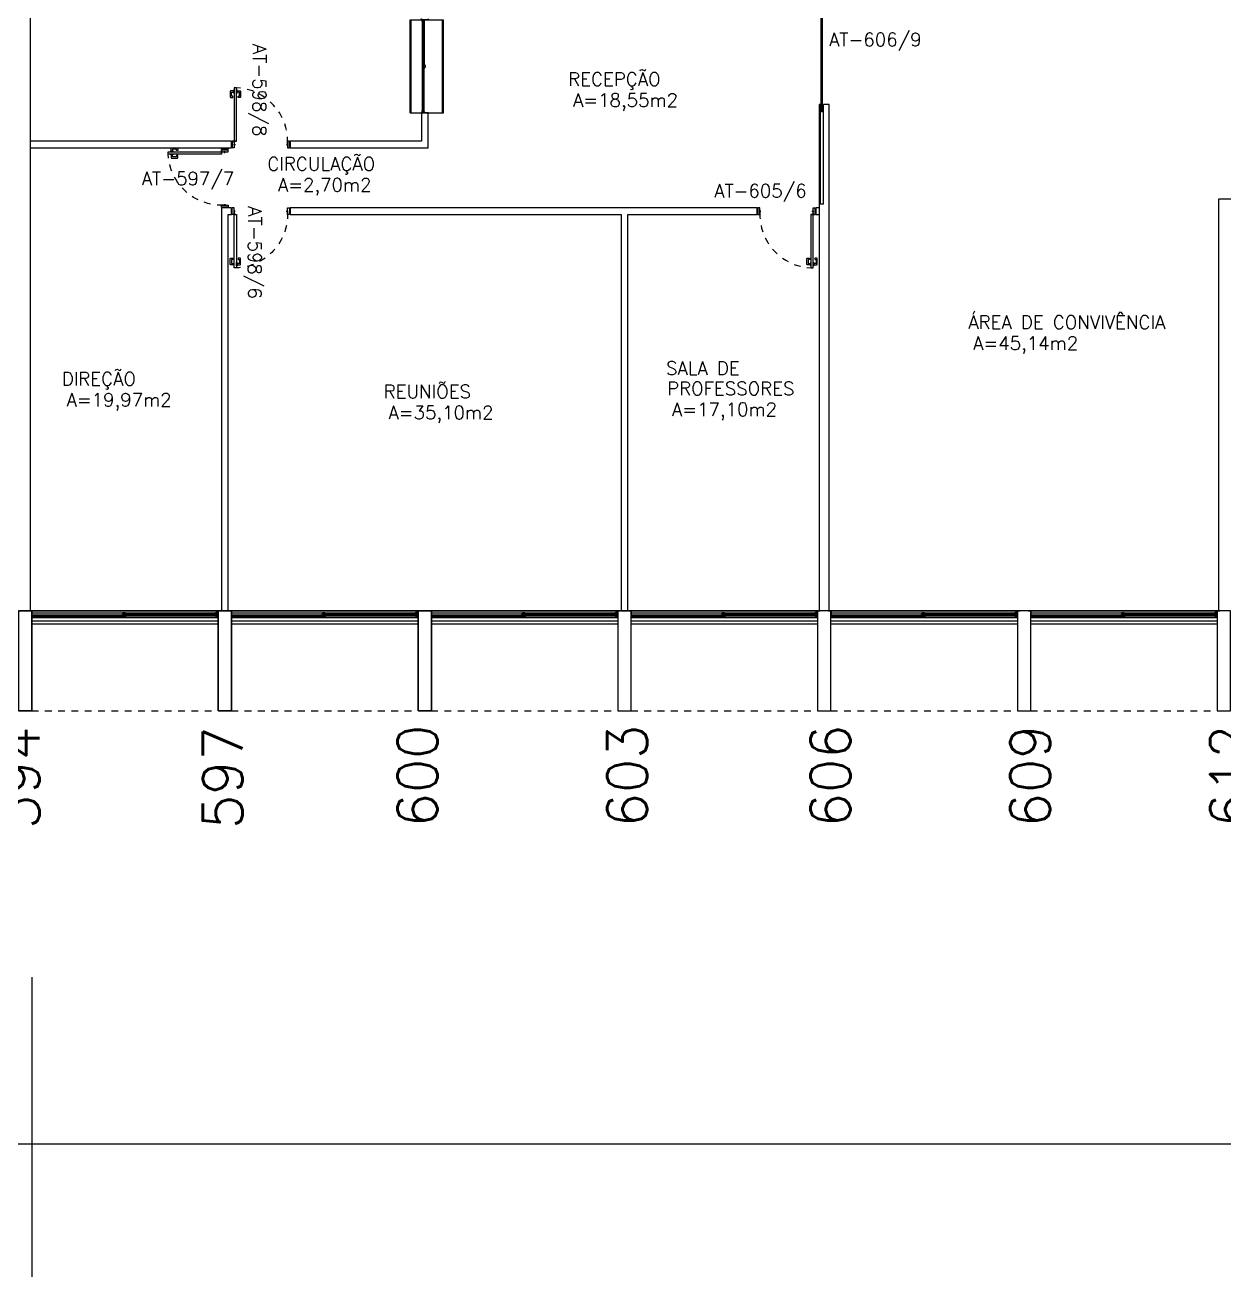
# Model space of a CAD drawing. Extents: x 34 to 586, y 527 to 658.
# Drawn here: x 163.08 to 181.08, y 531.45 to 550.25 of the extents above; entities that cross this region are included whole.
import ezdxf
from ezdxf.enums import TextEntityAlignment as Align

# ---------------------------------------------------------------- set-up
doc = ezdxf.new("R2010")
doc.units = 0
doc.header["$LTSCALE"] = 0.02
doc.header["$MEASUREMENT"] = 0
doc.header["$PDMODE"] = 98
doc.linetypes.add('HIDDEN', pattern=[0.375, 0.25, -0.125])
doc.linetypes.add('HIDDEN2', pattern=[0.1875, 0.125, -0.0625])
doc.layers.get('0').update_dxf_attribs({"linetype": 'CONTINUOUS'})
doc.layers.get('DEFPOINTS').update_dxf_attribs({"linetype": 'CONTINUOUS'})
for name, color, linetype in [('AR-BNC', 1, 'CONTINUOUS'), ('AR-COB-PRJ', 1, 'HIDDEN'), ('AR-DIV', 2, 'CONTINUOUS'), ('AR-ESQ-CRT', 2, 'CONTINUOUS'), ('AR-EST-CNC', 3, 'CONTINUOUS'), ('AR-EST-CNC-IDE', 2, 'CONTINUOUS'), ('AR-FOR-VT1', 1, 'CONTINUOUS'), ('AR-PIS', 1, 'CONTINUOUS'), ('AR-PIS-VT2', 1, 'CONTINUOUS'), ('AR-REV', 2, 'CONTINUOUS'), ('BI-ESQ', 7, 'CONTINUOUS'), ('BI-GCH', 7, 'CONTINUOUS'), ('BI-POR', 1, 'CONTINUOUS'), ('BL-ESQ-01', 1, 'CONTINUOUS'), ('BL-ESQ-02', 2, 'CONTINUOUS'), ('BL-ESQ-PRJ', 1, 'HIDDEN'), ('DT-ESQ-CRT', 1, 'CONTINUOUS'), ('DT-ESQ-VT1', 1, 'CONTINUOUS'), ('DT-ESQ-VT2', 2, 'CONTINUOUS'), ('ESQ', 2, 'CONTINUOUS'), ('ESTR', 3, 'CONTINUOUS'), ('PROJ', 1, 'HIDDEN2'), ('TEXTO', 2, 'CONTINUOUS'), ('TEXTO-CENTRO-CUSTO', 2, 'CONTINUOUS'), ('TEXTO-ENDEREÇO', 2, 'CONTINUOUS'), ('ÁREA', 2, 'CONTINUOUS')]:
    doc.layers.add(name, color=color, linetype=linetype)
doc.styles.add('1', font='romans.shx', dxfattribs={"height": 1.1})
doc.styles.add('NOPILAR', font='simplex.shx', dxfattribs={"height": 0.6})
doc.styles.add('UNB-100', font='simplex.shx', dxfattribs={"height": 0.2})
doc.styles.add('UNB-100-1', font='simplex.shx', dxfattribs={"height": 0.2})
doc.dimstyles.new('1-600', dxfattribs={"dimtxt": 1.1, "dimasz": 2.5, "dimexe": 2, "dimexo": 4, "dimgap": 0.2, "dimtad": 1, "dimdec": 0, "dimzin": 4, "dimdsep": 46, "dimlunit": 6, "dimtxsty": '1', "dimblk1": 'NONE', "dimblk2": 'NONE', "dimsah": 1, "dimcen": 0, "dimclrd": 2, "dimclre": 2, "dimclrt": 2, "dimadec": 0, "dimazin": 0, "dimtfac": 1, "dimtdec": 0, "dimtmove": 2, "dimatfit": 3, "dimldrblk": 'NONE', "dimfxl": 1, "dimtolj": 1, "dimtzin": 0, "dimarcsym": 0})

# ---------------------------------------------------------------- blocks, each defined once
blk = doc.blocks.new('*D42')
at = {"layer": 'DEFPOINTS', "color": 0, "transparency": 16777216}
for p in [(163.176, 539.953), (259.176, 539.953), (259.176, 533.453)]:
    blk.add_point(p, dxfattribs=at)
at = {"layer": 'TEXTO-CENTRO-CUSTO', "color": 2, "lineweight": -2, "transparency": 16777216}
for p, q in [((163.176, 535.953), (163.176, 531.453)), ((259.176, 535.953), (259.176, 531.453)), ((163.176, 533.453), (259.176, 533.453))]:
    blk.add_line(p, q, dxfattribs=at)
at = {"layer": 'TEXTO-CENTRO-CUSTO', "color": 2, "transparency": 16777216, "insert": (211.176, 534.386), "char_height": 1.1, "attachment_point": 5, "style": '1'}
blk.add_mtext('\\A1;Comunicação', dxfattribs=at)
blk = doc.blocks.new('_NONE')
at = {"color": 0, "linetype": 'ByBlock'}
blk.add_circle((0, 0), 0.25, dxfattribs=at)
blk = doc.blocks.new('*D43')
at = {"layer": 'DEFPOINTS', "color": 0, "transparency": 16777216}
for p in [(42.976, 539.953), (163.176, 539.953), (163.176, 533.453)]:
    blk.add_point(p, dxfattribs=at)
at = {"layer": 'TEXTO-CENTRO-CUSTO', "color": 2, "lineweight": -2, "transparency": 16777216}
for p, q in [((42.976, 535.953), (42.976, 531.453)), ((163.176, 535.953), (163.176, 531.453)), ((42.976, 533.453), (163.176, 533.453))]:
    blk.add_line(p, q, dxfattribs=at)
at = {"layer": 'TEXTO-CENTRO-CUSTO', "color": 2, "transparency": 16777216, "insert": (103.076, 534.386), "char_height": 1.1, "attachment_point": 5, "style": '1'}
blk.add_mtext('\\A1;Arquitetura e Urbanismo', dxfattribs=at)
blk = doc.blocks.new('perfil')
at = {"layer": 'DT-ESQ-CRT'}
for p, q in [((0.131, -5.779), (0.131, -5.878)), ((0.171, -5.777), (0.133, -5.777)), ((0.133, -5.879), (0.133, -5.78)), ((0.134, -5.779), (0.171, -5.779)), ((0.171, -5.779), (0.171, -5.777)), ((0.13, -5.879), (0.093, -5.879)), ((0.093, -5.879), (0.093, -5.881)), ((0.093, -5.881), (0.131, -5.881))]:
    blk.add_line(p, q, dxfattribs=at)
for centre, radius, start, end in [((0.133, -5.779), 0.002, 90, 180), ((0.134, -5.78), 0.001, 90, 180), ((0.13, -5.878), 0.001, 270, 360), ((0.131, -5.879), 0.002, 270, 360)]:
    blk.add_arc(centre, radius, start, end, dxfattribs=at)
blk = doc.blocks.new('ef02')
at = {"layer": 'DT-ESQ-CRT'}
for points in [[(0.03, 0.051, -0.414214), (0.028, 0.053), (0.028, 0.077, 0.414214), (0.027, 0.078), (0.002, 0.078, 0.414214), (0.001, 0.077), (0.001, 0.065), (0, 0.065), (0, 0.077, -0.414214), (0.002, 0.079), (0.028, 0.079, -0.414214), (0.03, 0.077), (0.03, 0.053, 0.414214), (0.031, 0.052), (0.043, 0.052, -1), (0.043, 0.049), (0.002, 0.049, -0.414214), (0, 0.051), (0, 0.064), (0.001, 0.064), (0.001, 0.052, 0.414214), (0.002, 0.051), (0.043, 0.051)], [(1.376, 0.051, 0.414214), (1.378, 0.053), (1.378, 0.077, -0.414214), (1.379, 0.078), (1.404, 0.078, -0.414214), (1.405, 0.077), (1.405, 0.065), (1.407, 0.065), (1.407, 0.077, 0.414214), (1.405, 0.079), (1.379, 0.079, 0.414214), (1.377, 0.077), (1.377, 0.053, -0.414214), (1.376, 0.052), (1.363, 0.052, 1), (1.363, 0.049), (1.405, 0.049, 0.414214), (1.407, 0.051), (1.407, 0.064), (1.405, 0.064), (1.405, 0.052, -0.414214), (1.404, 0.051), (1.363, 0.051)], [(1.366, 0.104), (1.364, 0.104), (1.364, 0.119, -0.414214), (1.366, 0.121), (1.387, 0.121, -0.414214), (1.389, 0.119), (1.389, 0.095, 0.414214), (1.39, 0.094), (1.403, 0.094, -1), (1.403, 0.091), (1.366, 0.091, -0.414214), (1.364, 0.093), (1.364, 0.102), (1.366, 0.102), (1.366, 0.093, 0.414214), (1.367, 0.092), (1.403, 0.092), (1.39, 0.092, -0.414214), (1.388, 0.094), (1.388, 0.118, 0.414214), (1.387, 0.119), (1.367, 0.119, 0.414214), (1.366, 0.118), (1.366, 0.104)], [(2.79, 0.104), (2.792, 0.104), (2.792, 0.119, 0.414214), (2.79, 0.121), (2.769, 0.121, 0.414214), (2.767, 0.119), (2.767, 0.095, -0.414214), (2.766, 0.094), (2.753, 0.094, 1), (2.753, 0.091), (2.79, 0.091, 0.414214), (2.792, 0.093), (2.792, 0.102), (2.79, 0.102), (2.79, 0.093, -0.414214), (2.789, 0.092), (2.753, 0.092), (2.766, 0.092, 0.414214), (2.768, 0.094), (2.768, 0.118, -0.414214), (2.769, 0.119), (2.789, 0.119, -0.414214), (2.79, 0.118), (2.79, 0.104)], [(2.767, 0.123), (2.767, 0.122), (2.795, 0.122, -0.414214), (2.796, 0.121), (2.796, 0.091, -0.414214), (2.795, 0.09), (2.767, 0.09), (2.767, 0.088), (2.795, 0.088, 0.414214), (2.797, 0.09), (2.797, 0.121, 0.414214), (2.795, 0.123), (2.767, 0.123)]]:
    blk.add_lwpolyline(points, format="xyb", dxfattribs=at)
for points in [[(0.04, 0.077), (0.03, 0.077), (0.03, 0.078), (0.041, 0.078, -0.414214), (0.043, 0.076), (0.043, 0.068, -0.414214), (0.041, 0.066), (0.03, 0.066), (0.03, 0.067), (0.04, 0.067, 0.414214), (0.041, 0.068), (0.041, 0.076, 0.414214)], [(1.367, 0.077), (1.377, 0.077), (1.377, 0.078), (1.366, 0.078, 0.414214), (1.364, 0.076), (1.364, 0.068, 0.414214), (1.366, 0.066), (1.377, 0.066), (1.377, 0.067), (1.367, 0.067, -0.414214), (1.366, 0.068), (1.366, 0.076, -0.414214)], [(1.4, 0.119), (1.389, 0.119), (1.389, 0.121), (1.4, 0.121, -0.414214), (1.402, 0.119), (1.402, 0.11, -0.414214), (1.4, 0.108), (1.389, 0.108), (1.389, 0.11), (1.4, 0.11, 0.414214), (1.401, 0.111), (1.401, 0.118, 0.414214)], [(2.756, 0.119), (2.767, 0.119), (2.767, 0.121), (2.756, 0.121, 0.414214), (2.754, 0.119), (2.754, 0.11, 0.414214), (2.756, 0.108), (2.767, 0.108), (2.767, 0.11), (2.756, 0.11, -0.414214), (2.755, 0.111), (2.755, 0.118, -0.414214)]]:
    blk.add_lwpolyline(points, format="xyb", close=True, dxfattribs=at)
at = {"layer": 'DT-ESQ-VT1'}
for p, q in [((0, 0.149), (2.799, 0.149)), ((0, 0.121), (2.756, 0.121)), ((0, 0.091), (2.753, 0.091)), ((0, 0), (2.799, 0)), ((0.028, 0.079), (1.379, 0.079)), ((0.043, 0.049), (2.76, 0.049))]:
    blk.add_line(p, q, dxfattribs=at)
at = {"layer": 'DT-ESQ-VT2'}
for p, q in [((0.031, 0.062), (1.375, 0.062)), ((0.031, 0.062), (0.031, 0.056)), ((0.031, 0.056), (1.375, 0.056)), ((1.375, 0.062), (1.375, 0.056)), ((1.391, 0.104), (2.765, 0.104)), ((1.391, 0.104), (1.391, 0.098)), ((1.391, 0.098), (2.765, 0.098)), ((2.765, 0.104), (2.765, 0.098))]:
    blk.add_line(p, q, dxfattribs=at)
at = {"extrusion": (0, 0, -1), "zscale": -1, "rotation": 180}
blk.add_blockref('perfil', (0.133, -5.729), dxfattribs=at)
at = {"rotation": 180}
blk.add_blockref('perfil', (2.93, -5.729), dxfattribs=at)
blk = doc.blocks.new('pm01')
at = {"layer": 'BL-ESQ-01'}
for points in [[(0.034, 0.855), (-0.01, 0.855, 0.414214), (-0.019, 0.846), (-0.019, 0.766, 0.414214), (-0.01, 0.757), (0.019, 0.757), (0.019, 0.775), (-0.001, 0.775), (-0.001, 0.837), (0.034, 0.837)], [(0.083, 0.855), (0.127, 0.855, -0.414214), (0.136, 0.846), (0.136, 0.766, -0.414214), (0.127, 0.757), (0.098, 0.757), (0.098, 0.775), (0.118, 0.775), (0.118, 0.837), (0.083, 0.837)]]:
    blk.add_lwpolyline(points, format="xyb", dxfattribs=at)
for points in [[(0.041, 0.872), (0.041, 0.82), (0.034, 0.82), (0.034, 0.872)], [(0.076, 0.872), (0.076, 0.82), (0.083, 0.82), (0.083, 0.872)]]:
    blk.add_lwpolyline(points, close=True, dxfattribs=at)
at = {"layer": 'BL-ESQ-02'}
for p, q in [((0.01, 0.1), (0.01, 0)), ((0.04, 0.1), (0.01, 0.1)), ((0.04, 0), (0.01, 0)), ((0.04, 0.1), (0.04, 0)), ((0.872, 0.1), (0.842, 0.1)), ((0.842, 0.1), (0.842, 0)), ((0.842, 0), (0.872, 0)), ((0.872, 0), (0.872, 0.1))]:
    blk.add_line(p, q, dxfattribs=at)
for points in [[(0.041, 0.901), (0.041, 0.101), (0.076, 0.101), (0.076, 0.901)], [(0.04, 0.043), (0.04, 0.058), (0.05, 0.058), (0.05, 0.043)], [(0.842, 0.043), (0.842, 0.058), (0.832, 0.058), (0.832, 0.043)]]:
    blk.add_lwpolyline(points, close=True, dxfattribs=at)
for points in [[(0, 0.01), (0, 0.09), (0.01, 0.09)], [(0.01, 0.01), (0, 0.01)], [(0.882, 0.01), (0.882, 0.09), (0.872, 0.09)], [(0.872, 0.01), (0.882, 0.01)]]:
    blk.add_lwpolyline(points, dxfattribs=at)
at = {"layer": 'BL-ESQ-PRJ'}
blk.add_arc((0.041, 0.1), 0.802, 357.498, 87.498, dxfattribs=at)
at = {"layer": 'DT-ESQ-VT1'}
for points in [[(0.04, 0.1), (0.04, 0.075), (0.041, 0.075), (0.041, 0.1)], [(0.041, 0.101), (0.066, 0.101), (0.066, 0.1), (0.041, 0.1)]]:
    blk.add_lwpolyline(points, close=True, dxfattribs=at)
blk = doc.blocks.new('cgh1')
at = {"layer": 'AR-BNC'}
for p, q in [((0, 0), (0, 1.4)), ((0, 1.4), (0.5, 1.4)), ((0.015, 0), (0.015, 1.4)), ((0.485, 0), (0.485, 1.4)), ((0.5, 0), (0.5, 1.4)), ((0, 0), (0.5, 0))]:
    blk.add_line(p, q, dxfattribs=at)
at = {"layer": 'DT-ESQ-CRT', "ltscale": 0.1}
for p, q in [((0.192, 0.726), (0.192, 0.674)), ((0.194, 0.726), (0.194, 0.674)), ((0.219, 0.689), (0.194, 0.689)), ((0.22, 0.688), (0.194, 0.688)), ((0.195, 0.726), (0.195, 0.714)), ((0.219, 0.711), (0.195, 0.711)), ((0.195, 0.686), (0.195, 0.674)), ((0.22, 0.713), (0.197, 0.713)), ((0.22, 0.709), (0.22, 0.691)), ((0.222, 0.711), (0.222, 0.689))]:
    blk.add_line(p, q, dxfattribs=at)
for points in [[(0.193, 1.4, -0.414214), (0.195, 1.402), (0.265, 1.402, 0.414214), (0.266, 1.403), (0.266, 1.414, -1), (0.268, 1.414), (0.268, 1.402, -0.414214), (0.266, 1.4), (0.196, 1.4, 0.414214), (0.195, 1.399), (0.195, 1.387, -1), (0.192, 1.387), (0.192, 1.399, 0.414214), (0.191, 1.4), (0.167, 1.4, -0.414214), (0.165, 1.402), (0.165, 1.414, -1), (0.166, 1.414), (0.166, 1.403, 0.414214), (0.167, 1.402), (0.191, 1.402, -0.414214), (0.193, 1.4), (0.193, 1.387)], [(0.193, 0.001, 0.414214), (0.195, -0.001), (0.265, -0.001, -0.414214), (0.266, -0.002), (0.266, -0.014, 1), (0.268, -0.014), (0.268, -0.002, 0.414214), (0.266, 0), (0.196, 0, -0.414214), (0.195, 0.001), (0.195, 0.014, 1), (0.192, 0.014), (0.192, 0.001, -0.414214), (0.191, 0), (0.167, 0, 0.414214), (0.165, -0.002), (0.165, -0.014, 1), (0.166, -0.014), (0.166, -0.002, -0.414214), (0.167, -0.001), (0.191, -0.001, 0.414214), (0.193, 0.001), (0.193, 0.014)]]:
    blk.add_lwpolyline(points, format="xyb", dxfattribs=at)
for points in [[(0.192, 1.371), (0.192, 1.399, 0.414214), (0.191, 1.4), (0.178, 1.4, 0.414214), (0.177, 1.399), (0.177, 1.371, 1), (0.178, 1.371), (0.178, 1.398, -0.414214), (0.179, 1.399), (0.19, 1.399, -0.414214), (0.191, 1.398), (0.191, 1.371, 1)], [(0.219, 1.39), (0.219, 1.4), (0.22, 1.4), (0.22, 1.389, -0.414214), (0.218, 1.387), (0.21, 1.387, -0.414214), (0.208, 1.389), (0.208, 1.4), (0.209, 1.4), (0.209, 1.39, 0.414214), (0.21, 1.389), (0.218, 1.389, 0.414214)], [(0.219, 0.723), (0.219, 0.713), (0.22, 0.713), (0.22, 0.723, 0.414214), (0.218, 0.725), (0.21, 0.725, 0.414214), (0.208, 0.723), (0.208, 0.713), (0.209, 0.713), (0.209, 0.723, -0.414214), (0.21, 0.724), (0.218, 0.724, -0.414214)], [(0.219, 0.677), (0.219, 0.688), (0.22, 0.688), (0.22, 0.677, -0.414214), (0.218, 0.675), (0.21, 0.675, -0.414214), (0.208, 0.677), (0.208, 0.688), (0.209, 0.688), (0.209, 0.677, 0.414214), (0.21, 0.676), (0.218, 0.676, 0.414214)], [(0.192, 0.029), (0.192, 0.001, -0.414214), (0.191, 0), (0.178, 0, -0.414214), (0.177, 0.001), (0.177, 0.029, -1), (0.178, 0.029), (0.178, 0.002, 0.414214), (0.179, 0.001), (0.19, 0.001, 0.414214), (0.191, 0.002), (0.191, 0.029, -1)], [(0.219, 0.01), (0.219, 0), (0.22, 0), (0.22, 0.011, 0.414214), (0.218, 0.013), (0.21, 0.013, 0.414214), (0.208, 0.011), (0.208, 0), (0.209, 0), (0.209, 0.01, -0.414214), (0.21, 0.011), (0.218, 0.011, -0.414214)]]:
    blk.add_lwpolyline(points, format="xyb", close=True, dxfattribs=at)
for centre, radius, start, end in [((0.194, 0.726), 0.00152, 0, 180), ((0.194, 0.674), 0.00152, 180, 0), ((0.195, 0.713), 0.00152, 180, 270), ((0.194, 0.688), 0.00076, 90, 270), ((0.194, 0.686), 0.00076, 0, 180), ((0.197, 0.714), 0.00152, 180, 270), ((0.219, 0.709), 0.00152, 0, 90), ((0.219, 0.691), 0.00152, 270, 0), ((0.22, 0.711), 0.00152, 0, 90), ((0.22, 0.689), 0.00152, 270, 0)]:
    blk.add_arc(centre, radius, start, end, dxfattribs=at)
at = {"layer": 'DT-ESQ-VT2'}
for points in [[(0.19, 0.007), (0.19, 1.397), (0.178, 1.397), (0.178, 0.007)], [(0.196, 0.715), (0.196, 1.397), (0.206, 1.397), (0.206, 0.715)], [(0.196, 0.685), (0.196, 0.003), (0.206, 0.003), (0.206, 0.685)]]:
    blk.add_lwpolyline(points, close=True, dxfattribs=at)

msp = doc.modelspace()

# ---------------------------------------------------------------- linework, layer by layer
at = {"layer": 'AR-COB-PRJ'}
for p, q in [((163.173, 539.953), (165.973, 539.953)), ((166.173, 539.953), (168.973, 539.953)), ((169.173, 539.953), (171.973, 539.953)), ((172.173, 539.953), (174.973, 539.953)), ((175.173, 539.953), (177.973, 539.953)), ((178.173, 539.953), (180.973, 539.953))]:
    msp.add_line(p, q, dxfattribs=at)
at = {"layer": 'AR-DIV', "color": 1}
for p, q in [((175.001, 549.053), (175.001, 547.558)), ((175.014, 549.053), (175.001, 549.053)), ((175.014, 549.053), (175.014, 547.558)), ((175.014, 547.558), (175.001, 547.558))]:
    msp.add_line(p, q, dxfattribs=at)
at = {"layer": 'AR-DIV'}
msp.add_line((175.064, 547.558), (175.014, 547.558), dxfattribs=at)
for points in [[(169.126, 548.928), (169.026, 548.928), (169.026, 548.503), (167.058, 548.503), (167.058, 548.403), (169.126, 548.403)], [(166.176, 548.503), (163.151, 548.503), (163.151, 548.403), (166.124, 548.403), (166.124, 548.403), (166.126, 548.403), (166.126, 548.403), (166.176, 548.403)], [(166.126, 548.385), (166.026, 548.385), (166.026, 548.403), (166.126, 548.403)], [(166.126, 547.403), (166.176, 547.403), (166.176, 547.503), (166.126, 547.503), (166.126, 547.503), (166.026, 547.503), (166.026, 541.453), (166.026, 541.453), (166.126, 541.453)], [(174.069, 547.503), (167.058, 547.503), (167.058, 547.403), (172.026, 547.403), (172.026, 541.453), (172.026, 541.453), (172.126, 541.453), (172.126, 547.403), (174.069, 547.403)]]:
    msp.add_lwpolyline(points, close=True, dxfattribs=at)
msp.add_lwpolyline([(175.001, 547.503), (174.951, 547.503), (174.951, 547.403), (175.001, 547.403)], dxfattribs=at)
at = {"layer": 'AR-ESQ-CRT', "color": 1}
msp.add_lwpolyline([(175.029, 548.943), (175.029, 550.646), (175.044, 550.646), (175.044, 548.943), (175.029, 548.943)], dxfattribs=at)
at = {"layer": 'AR-EST-CNC'}
for points in [[(162.976, 541.453), (162.976, 539.953), (163.176, 539.953), (163.176, 541.453), (162.976, 541.453)], [(162.976, 541.453), (162.976, 539.953), (163.176, 539.953), (163.176, 541.453), (162.976, 541.453)], [(165.976, 541.453), (165.976, 539.953), (166.176, 539.953), (166.176, 541.453), (165.976, 541.453)], [(165.976, 541.453), (165.976, 539.953), (166.176, 539.953), (166.176, 541.453), (165.976, 541.453)], [(168.976, 541.453), (168.976, 539.953), (169.176, 539.953), (169.176, 541.453), (168.976, 541.453)], [(168.976, 541.453), (168.976, 539.953), (169.176, 539.953), (169.176, 541.453), (168.976, 541.453)], [(171.976, 541.453), (171.976, 539.953), (172.176, 539.953), (172.176, 541.453), (171.976, 541.453)], [(174.976, 541.453), (174.976, 539.953), (175.176, 539.953), (175.176, 541.453), (174.976, 541.453)], [(174.976, 541.453), (174.976, 539.953), (175.176, 539.953), (175.176, 541.453), (174.976, 541.453)], [(177.976, 541.453), (177.976, 539.953), (178.176, 539.953), (178.176, 541.453), (177.976, 541.453)], [(177.976, 541.453), (177.976, 539.953), (178.176, 539.953), (178.176, 541.453), (177.976, 541.453)], [(180.976, 541.453), (180.976, 539.953), (181.176, 539.953), (181.176, 541.453), (180.976, 541.453)], [(180.976, 541.453), (180.976, 539.953), (181.176, 539.953), (181.176, 541.453), (180.976, 541.453)]]:
    msp.add_lwpolyline(points, dxfattribs=at)
at = {"layer": 'AR-FOR-VT1'}
msp.add_lwpolyline([(186.976, 547.633), (180.996, 547.634), (180.996, 541.453)], dxfattribs=at)
at = {"layer": 'AR-PIS'}
for p, q in [((165.976, 541.253), (163.176, 541.253)), ((168.976, 541.253), (166.176, 541.253)), ((171.976, 541.253), (169.176, 541.253)), ((174.976, 541.253), (172.176, 541.253)), ((177.976, 541.253), (175.176, 541.253)), ((180.976, 541.253), (178.176, 541.253))]:
    msp.add_line(p, q, dxfattribs=at)
at = {"layer": 'AR-PIS-VT2'}
for p, q in [((165.976, 541.453), (163.176, 541.453)), ((165.976, 541.453), (163.176, 541.453)), ((168.976, 541.453), (166.176, 541.453)), ((168.976, 541.453), (166.176, 541.453)), ((171.976, 541.453), (169.176, 541.453)), ((171.976, 541.453), (169.176, 541.453)), ((174.976, 541.453), (172.176, 541.453)), ((174.976, 541.453), (172.176, 541.453)), ((177.976, 541.453), (175.176, 541.453)), ((177.976, 541.453), (175.176, 541.453)), ((180.976, 541.453), (178.176, 541.453)), ((180.976, 541.453), (178.176, 541.453))]:
    msp.add_line(p, q, dxfattribs=at)
at = {"layer": 'AR-REV'}
for p, q in [((163.151, 550.953), (163.151, 541.453)), ((175.151, 549.053), (175.064, 549.053)), ((175.064, 547.558), (175.064, 549.053)), ((175.151, 541.453), (175.151, 549.053)), ((175.001, 547.558), (175.001, 541.453))]:
    msp.add_line(p, q, dxfattribs=at)
at = {"layer": 'ESQ'}
for p, q in [((163.176, 541.453), (165.976, 541.453)), ((163.176, 541.378), (165.976, 541.378)), ((163.176, 541.303), (165.976, 541.303)), ((166.176, 541.453), (168.976, 541.453)), ((166.176, 541.378), (168.976, 541.378)), ((166.176, 541.303), (168.976, 541.303)), ((169.176, 541.453), (171.976, 541.453)), ((169.176, 541.378), (171.976, 541.378)), ((169.176, 541.303), (171.976, 541.303)), ((172.176, 541.453), (174.976, 541.453)), ((172.176, 541.378), (174.976, 541.378)), ((172.176, 541.303), (174.976, 541.303)), ((175.176, 541.453), (177.976, 541.453)), ((175.176, 541.378), (177.976, 541.378)), ((175.176, 541.303), (177.976, 541.303)), ((178.176, 541.453), (180.976, 541.453)), ((178.176, 541.378), (180.976, 541.378)), ((178.176, 541.303), (180.976, 541.303))]:
    msp.add_line(p, q, dxfattribs=at)
at = {"layer": 'ESTR'}
for points in [[(162.976, 539.953), (162.976, 541.453), (163.176, 541.453), (163.176, 539.953)], [(165.976, 539.953), (165.976, 541.453), (166.176, 541.453), (166.176, 539.953)], [(168.976, 539.953), (168.976, 541.453), (169.176, 541.453), (169.176, 539.953)], [(171.976, 541.453), (171.976, 539.953), (172.176, 539.953), (172.176, 541.453)], [(174.976, 541.453), (174.976, 539.953), (175.176, 539.953), (175.176, 541.453)], [(177.976, 541.453), (177.976, 539.953), (178.176, 539.953), (178.176, 541.453)], [(180.976, 541.453), (180.976, 539.953), (181.176, 539.953), (181.176, 541.453)]]:
    msp.add_lwpolyline(points, close=True, dxfattribs=at)
at = {"layer": 'PROJ'}
for p, q in [((163.176, 539.953), (165.976, 539.953)), ((166.176, 539.953), (168.976, 539.953)), ((169.176, 539.953), (171.976, 539.953)), ((172.176, 539.953), (174.976, 539.953)), ((175.176, 539.953), (177.976, 539.953)), ((178.176, 539.953), (180.976, 539.953))]:
    msp.add_line(p, q, dxfattribs=at)

# ---------------------------------------------------------------- block references
at = {"layer": 'BI-ESQ'}
for p in [(163.178, 541.303), (166.178, 541.303), (169.178, 541.303), (172.178, 541.303), (175.178, 541.303), (178.178, 541.303)]:
    msp.add_blockref('ef02', p, dxfattribs=at)
at = {"layer": 'BI-GCH'}
msp.add_blockref('cgh1', (168.86, 548.928), dxfattribs=at)
at = {"layer": 'BI-POR'}
msp.add_blockref('pm01', (166.176, 548.403), dxfattribs=at)
at = {"layer": 'BI-POR', "xscale": -1}
for p, rotation in [((166.126, 548.385), 90), ((166.176, 547.503), 180.0000000000163)]:
    msp.add_blockref('pm01', p, dxfattribs=dict(at, rotation=rotation))
at = {"layer": 'BI-POR', "rotation": 180.0000000000391}
msp.add_blockref('pm01', (174.951, 547.503), dxfattribs=at)

# ---------------------------------------------------------------- texts
at = {"layer": 'AR-EST-CNC-IDE', "style": 'NOPILAR'}
for s, p in [('594', (163.293, 538.177)), ('594', (163.293, 538.177)), ('597', (166.343, 538.177)), ('600', (169.268, 538.203)), ('603', (172.418, 538.203)), ('606', (175.468, 538.203)), ('609', (178.468, 538.203)), ('612', (181.468, 538.203))]:
    msp.add_text(s, height=0.6, rotation=90, dxfattribs=at).set_placement(p)
at = {"layer": 'TEXTO', "style": 'UNB-100'}
for s, p in [('RECEPÇÃO', (171.23, 549.334)), ('RECEPÇÃO', (171.23, 549.334)), ('CIRCULAÇÃO', (166.714, 548.062)), ('ÁREA DE CONVIVÊNCIA', (177.238, 545.685)), ('DIREÇÃO', (163.627, 544.835)), ('DIREÇÃO', (163.627, 544.835)), ('SALA DE', (172.7, 544.996)), ('SALA DE', (172.7, 544.996)), ('REUNIÕES', (168.46, 544.644)), ('REUNIÕES', (168.46, 544.644)), ('PROFESSORES', (172.716, 544.691)), ('PROFESSORES', (172.716, 544.691))]:
    msp.add_text(s, height=0.2, dxfattribs=at).set_placement(p)
at = {"layer": 'TEXTO-ENDEREÇO', "style": 'UNB-100-1'}
for s, p in [('AT-606/9', (175.148, 549.929)), ('AT-597/7', (164.829, 547.845)), ('AT-597/7', (164.829, 547.845)), ('AT-605/6', (173.423, 547.659)), ('AT-605/6', (173.423, 547.659))]:
    msp.add_text(s, height=0.2, dxfattribs=at).set_placement(p)
for s, p in [('AT-598/8', (166.498, 549.963)), ('AT-598/8', (166.498, 549.963)), ('AT-598/6', (166.426, 547.525)), ('AT-598/6', (166.426, 547.525))]:
    msp.add_text(s, height=0.2, rotation=270, dxfattribs=at).set_placement(p)
at = {"layer": 'ÁREA', "style": 'UNB-100'}
for s, p in [('A=18,55m2', (172.091, 549.021)), ('A=18,55m2', (172.091, 549.021)), ('A=2,70m2', (167.575, 547.749)), ('A=45,14m2', (178.099, 545.371)), ('A=19,97m2', (164.488, 544.522)), ('A=19,97m2', (164.488, 544.522)), ('A=35,10m2', (169.321, 544.33)), ('A=35,10m2', (169.321, 544.33)), ('A=17,10m2', (173.577, 544.378)), ('A=17,10m2', (173.577, 544.378))]:
    msp.add_text(s, height=0.2, dxfattribs=at).set_placement(p, align=Align.CENTER)

# ---------------------------------------------------------------- dimensions: what is measured, and where the dimension line sits
at = {"layer": 'TEXTO-CENTRO-CUSTO'}
for p1, p2, text, picture, middle in [((42.976, 539.953), (163.176, 539.953), 'Arquitetura e Urbanismo', '*D43', (103.076, 534.386)), ((163.176, 539.953), (259.176, 539.953), 'Comunicação', '*D42', (211.176, 534.386))]:
    dim = msp.add_aligned_dim(p1=p1, p2=p2, distance=-6.5, text=text, dimstyle='1-600', dxfattribs=at)
    dim.commit()
    dim.dimension.update_dxf_attribs({"geometry": picture, "text_midpoint": middle})

doc.saveas('drawing.dxf')
